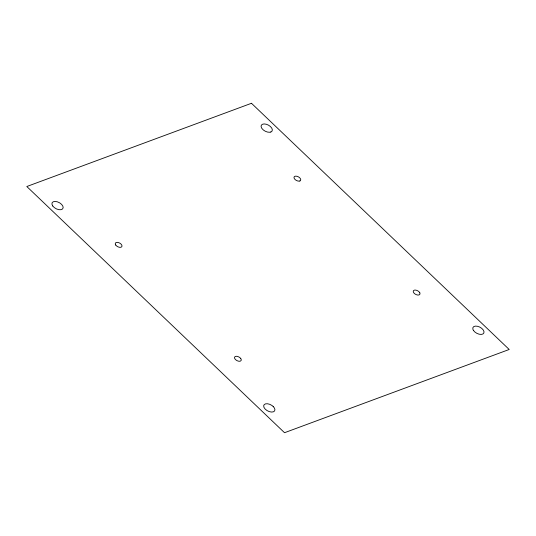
<?xml version="1.0" encoding="UTF-8"?>
<svg xmlns="http://www.w3.org/2000/svg" width="536" height="536" viewBox="0 0 536 536"><rect width="100%" height="100%" fill="white"/><g stroke="black" fill="none" stroke-linecap="round" stroke-linejoin="round"><path stroke-width="0.8" d="M251.478 103.287L26.8 186.521L284.522 432.713L509.2 349.479L251.478 103.287M270.814 132.03L269.675 132.271A6.117 3.444 27.8 0 1 261.106 126.69A6.117 3.444 27.8 0 1 268.489 125.156A6.117 3.444 27.8 0 1 270.814 132.03M299.838 180.994L299.155 181.135A3.672 2.07 27.8 0 1 294.009 177.785A3.672 2.07 27.8 0 1 298.438 176.867A3.672 2.07 27.8 0 1 299.838 180.994M273.166 406.456L271.973 405.491A6.117 3.444 27.8 0 0 263.658 405.812A6.117 3.444 27.8 0 0 271.37 412.05A6.117 3.444 27.8 0 0 273.166 406.456M240.765 358.55L240.202 357.914A3.672 2.07 27.8 0 0 234.668 357.003A3.672 2.07 27.8 0 0 238.272 361.13A3.672 2.07 27.8 0 0 240.765 358.55M419.809 292.837L419.4 292.187A3.672 2.07 27.8 0 0 413.692 290.465A3.672 2.07 27.8 0 0 416.331 294.693A3.672 2.07 27.8 0 0 419.809 292.837M473.402 330.344L472.893 329.258A6.117 3.444 27.8 0 1 479.599 327.014A6.117 3.444 27.8 0 1 482.882 334.008A6.117 3.444 27.8 0 1 473.402 330.344M115.749 245.079A3.672 2.07 27.8 0 0 121.612 246.908A3.672 2.07 27.8 0 0 118.536 242.587A3.672 2.07 27.8 0 0 115.749 245.079M52.729 205.971A6.117 3.444 27.8 0 0 62.498 209.02A6.117 3.444 27.8 0 0 57.365 201.817A6.117 3.444 27.8 0 0 52.729 205.971"/></g></svg>
